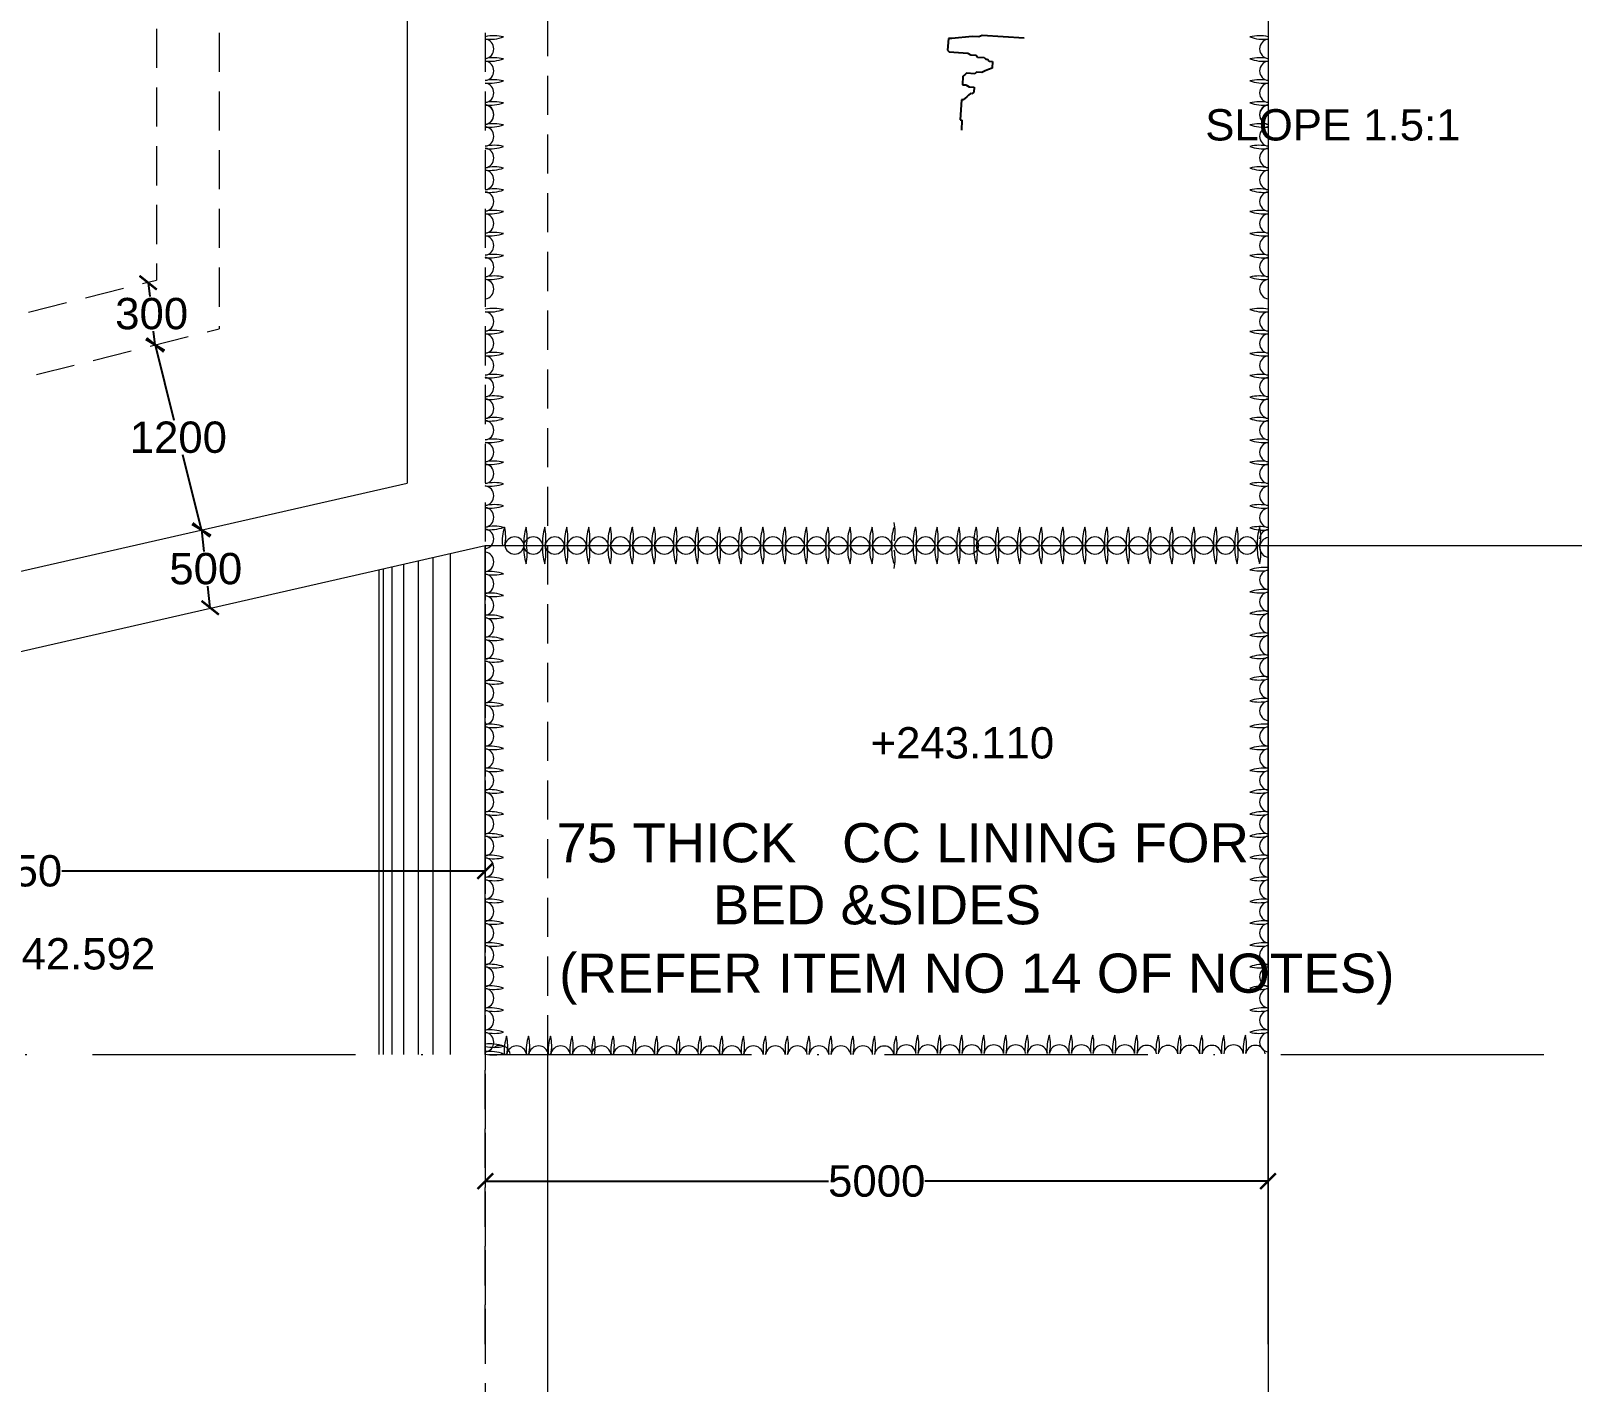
# Model space of a CAD drawing. Header units: feet. Extents: x 231797 to 1357550, y -93095 to 44152.
# Drawn here: x 243316 to 243414.4, y 17345.2 to 17431.5 of the extents above; entities that cross this region are included whole.
import ezdxf

# ---------------------------------------------------------------- set-up
doc = ezdxf.new("R2010")
doc.units = ezdxf.units.FT
doc.header["$LTSCALE"] = 2
doc.header["$MEASUREMENT"] = 0
doc.linetypes.add('ACAD_ISO10W100', pattern=[18, 12, -3, 0, -3])
doc.linetypes.add('DASHED', pattern=[0.75, 0.5, -0.25])
doc.styles.get("Standard").update_dxf_attribs({"font": 'arial.ttf'})
doc.dimstyles.new('200SC', dxfattribs={"dimtxt": 2, "dimasz": 1, "dimexe": 0.18, "dimexo": 0.0625, "dimgap": 0.09, "dimtad": 0, "dimtih": 1, "dimtoh": 1, "dimdec": 0, "dimlfac": 200, "dimzin": 0, "dimdsep": 46, "dimtxsty": 'Standard', "dimblk": 'ARCHTICK', "dimcen": 0.09, "dimse1": 1, "dimse2": 1, "dimclrd": 256, "dimclre": 5, "dimclrt": 256, "dimadec": 0, "dimazin": 0, "dimtfac": 1, "dimtdec": 0, "dimtofl": 0, "dimtmove": 0, "dimatfit": 3, "dimfxl": 1, "dimtolj": 1, "dimtzin": 0, "dimarcsym": 0})

# ---------------------------------------------------------------- blocks, each defined once
blk = doc.blocks.new('A$C717C14BF')
for p, q in [((0, 14.57), (6.64, 14.98)), ((6.64, 14.98), (7.19, 14.74)), ((7.19, 14.74), (8.25, 14.81)), ((8.25, 14.81), (11.47, 14.47)), ((11.87, 12.36), (8.94, 12.19)), ((11.47, 14.47), (12, 14.5)), ((12.12, 12.65), (11.87, 12.36)), ((12, 14.5), (12.12, 12.65)), ((5.56, 10.92), (5.02, 10.88)), ((5.02, 10.88), (5.09, 9.82)), ((5.09, 9.82), (5.64, 9.59)), ((5.8, 11.2), (5.56, 10.92)), ((6.07, 11.21), (5.8, 11.2)), ((6.32, 11.49), (6.07, 11.21)), ((7.38, 11.56), (6.32, 11.49)), ((7.63, 11.84), (7.38, 11.56)), ((8.43, 11.89), (7.63, 11.84)), ((8.94, 12.19), (8.43, 11.89)), ((5.64, 9.59), (6.18, 9.36)), ((6.18, 9.36), (6.73, 9.12)), ((6.73, 9.12), (7.53, 9.17)), ((7.53, 9.17), (7.81, 8.92)), ((7.81, 8.92), (9.14, 9)), ((9.14, 9), (9.42, 8.75)), ((9.42, 8.75), (9.7, 8.51)), ((9.7, 8.51), (9.78, 7.18)), ((8.74, 6.85), (7.94, 6.8)), ((7.94, 6.8), (7.99, 6)), ((7.99, 6), (8.27, 5.76)), ((8.27, 5.76), (8.53, 5.77)), ((8.53, 5.77), (8.82, 5.52)), ((9.25, 7.15), (8.74, 6.85)), ((8.82, 5.52), (9.1, 5.27)), ((9.1, 5.27), (9.66, 4.78)), ((9.78, 7.18), (9.25, 7.15)), ((9.66, 4.78), (9.93, 4.79)), ((9.93, 4.79), (10.12, 1.61)), ((10.12, 1.61), (9.86, 1.59)), ((9.86, 1.59), (9.95, 0))]:
    blk.add_line(p, q)
blk = doc.blocks.new('_ArchTick')
at = {"color": 0, "linetype": 'ByBlock', "const_width": 0.15}
blk.add_lwpolyline([(-0.5, -0.5), (0.5, 0.5)], dxfattribs=at)
blk = doc.blocks.new('*D158')
at = {"lineweight": -2, "ltscale": 0.25, "transparency": 16777216}
for p, q in [((243344.985, 17358.014), (243366.912, 17358.014)), ((243394.985, 17358.014), (243373.058, 17358.014))]:
    blk.add_line(p, q, dxfattribs=at)
at = {"layer": 'Defpoints', "color": 0, "ltscale": 0.25, "transparency": 16777216}
for p in [(243344.985, 17359.469), (243394.985, 17359.469), (243394.985, 17358.014)]:
    blk.add_point(p, dxfattribs=at)
at = {"lineweight": -2, "ltscale": 0.25, "transparency": 16777216, "rotation": 180}
blk.add_blockref('_ArchTick', (243344.985, 17358.014), dxfattribs=at)
at = {"lineweight": -2, "ltscale": 0.25, "transparency": 16777216}
blk.add_blockref('_ArchTick', (243394.985, 17358.014), dxfattribs=at)
at = {"lineweight": 13, "ltscale": 0.25, "transparency": 16777216, "insert": (243369.985, 17358.014), "char_height": 2, "attachment_point": 5}
blk.add_mtext('\\A1;5000', dxfattribs=at)
blk = doc.blocks.new('*D211')
at = {"lineweight": -2, "ltscale": 0.25, "transparency": 16777216}
for p, q in [((243284.939, 17377.823), (243311.774, 17377.823)), ((243344.985, 17377.823), (243317.93, 17377.823))]:
    blk.add_line(p, q, dxfattribs=at)
at = {"layer": 'Defpoints', "color": 0, "ltscale": 0.25, "transparency": 16777216}
for p in [(243284.939, 17382.021), (243344.985, 17377.823), (243344.985, 17358.014)]:
    blk.add_point(p, dxfattribs=at)
at = {"lineweight": -2, "ltscale": 0.25, "transparency": 16777216, "rotation": 180}
blk.add_blockref('_ArchTick', (243284.939, 17377.823), dxfattribs=at)
at = {"lineweight": -2, "ltscale": 0.25, "transparency": 16777216}
blk.add_blockref('_ArchTick', (243344.985, 17377.823), dxfattribs=at)
at = {"lineweight": 13, "ltscale": 0.25, "transparency": 16777216, "insert": (243314.852, 17377.823), "char_height": 2, "attachment_point": 5}
blk.add_mtext('\\A1;6150', dxfattribs=at)
blk = doc.blocks.new('*D217')
at = {"lineweight": -2, "ltscale": 0.25, "transparency": 16777216}
for p, q in [((243323.449, 17415.395), (243323.549, 17414.519)), ((243323.9, 17411.42), (243323.801, 17412.296))]:
    blk.add_line(p, q, dxfattribs=at)
at = {"layer": 'Defpoints', "color": 0, "ltscale": 0.25, "transparency": 16777216}
for p in [(243323.449, 17415.395), (243323.449, 17415.395), (243323.9, 17411.42)]:
    blk.add_point(p, dxfattribs=at)
at = {"lineweight": -2, "ltscale": 0.25, "transparency": 16777216}
for p, rotation in [((243323.449, 17415.395), 96.47011703396026), ((243323.9, 17411.42), 276.4701170339603)]:
    blk.add_blockref('_ArchTick', p, dxfattribs=dict(at, rotation=rotation))
at = {"lineweight": 13, "ltscale": 0.25, "transparency": 16777216, "insert": (243323.675, 17413.407), "char_height": 2, "attachment_point": 5}
blk.add_mtext('\\A1;300', dxfattribs=at)
blk = doc.blocks.new('*D218')
at = {"lineweight": -2, "ltscale": 0.25, "transparency": 16777216}
for p, q in [((243326.851, 17399.605), (243327.007, 17398.232)), ((243327.414, 17394.636), (243327.259, 17396.009))]:
    blk.add_line(p, q, dxfattribs=at)
at = {"layer": 'Defpoints', "color": 0, "ltscale": 0.25, "transparency": 16777216}
for p in [(243326.851, 17399.605), (243327.414, 17394.636), (243327.414, 17394.636)]:
    blk.add_point(p, dxfattribs=at)
at = {"lineweight": -2, "ltscale": 0.25, "transparency": 16777216}
for p, rotation in [((243326.851, 17399.605), 96.4701170338739), ((243327.414, 17394.636), 276.4701170338739)]:
    blk.add_blockref('_ArchTick', p, dxfattribs=dict(at, rotation=rotation))
at = {"lineweight": 13, "ltscale": 0.25, "transparency": 16777216, "insert": (243327.133, 17397.121), "char_height": 2, "attachment_point": 5}
blk.add_mtext('\\A1;500', dxfattribs=at)
blk = doc.blocks.new('*D249')
at = {"lineweight": -2, "ltscale": 0.25, "transparency": 16777216}
for p, q in [((243323.9, 17411.42), (243325.1, 17406.624)), ((243326.857, 17399.606), (243325.656, 17404.402))]:
    blk.add_line(p, q, dxfattribs=at)
at = {"layer": 'Defpoints', "color": 0, "ltscale": 0.25, "transparency": 16777216}
for p in [(243323.9, 17411.42), (243323.9, 17411.42), (243326.857, 17399.606)]:
    blk.add_point(p, dxfattribs=at)
at = {"lineweight": -2, "ltscale": 0.25, "transparency": 16777216}
for p, rotation in [((243323.9, 17411.42), 104.0499103596689), ((243326.857, 17399.606), 284.0499103596688)]:
    blk.add_blockref('_ArchTick', p, dxfattribs=dict(at, rotation=rotation))
at = {"lineweight": 13, "ltscale": 0.25, "transparency": 16777216, "insert": (243325.378, 17405.513), "char_height": 2, "attachment_point": 5}
blk.add_mtext('\\A1;1200', dxfattribs=at)

msp = doc.modelspace()

# ---------------------------------------------------------------- linework, layer by layer
at = {"color": 7, "linetype": 'DASHED', "lineweight": 13, "ltscale": 2.5}
for p, q in [((243323.9853, 17454.1104), (243323.9853, 17415.5648)), ((243348.9853, 17366.1104), (243348.9853, 17454.1198)), ((243327.9853, 17450.1104), (243327.9853, 17412.4424)), ((243344.9853, 17450.1104), (243344.9853, 17333.6104)), ((243312.1798, 17412.6104), (243323.9853, 17415.5648)), ((243312.6727, 17408.6104), (243327.9853, 17412.4424)), ((243344.9853, 17398.6104), (243344.9853, 17347.6104)), ((243344.9853, 17347.6104), (243344.9853, 17383.1104)), ((243344.9853, 17347.6104), (243344.9853, 17382.1006))]:
    msp.add_line(p, q, dxfattribs=at)
at = {"color": 7, "lineweight": 13, "ltscale": 0.25}
for p, q in [((243339.9853, 17450.1104), (243339.9853, 17402.5988)), ((243394.9853, 17444.1104), (243394.9853, 17288.101)), ((243313.7168, 17396.6104), (243339.9853, 17402.5988)), ((243314.2795, 17391.6104), (243344.9853, 17398.6104)), ((243341.6244, 17397.8442), (243341.6244, 17366.1104)), ((243342.7396, 17398.0985), (243342.7396, 17366.1104)), ((243344.9853, 17398.6104), (243446.7201, 17398.6104)), ((243344.9853, 17366.1104), (243344.9853, 17398.6104)), ((243394.9853, 17347.6104), (243394.9853, 17398.6104)), ((243338.1746, 17397.0578), (243338.1746, 17366.1104)), ((243338.1746, 17397.0578), (243338.1746, 17366.1104)), ((243338.1746, 17397.0578), (243338.1746, 17366.1104)), ((243338.4644, 17397.1238), (243338.4644, 17366.1104)), ((243339.022, 17397.251), (243339.022, 17366.1104)), ((243339.7655, 17397.4205), (243339.7655, 17366.1104)), ((243340.6949, 17397.6323), (243340.6949, 17366.1104)), ((243394.9853, 17347.6104), (243394.9853, 17382.1006)), ((243348.9853, 17278.101), (243348.9853, 17366.1104))]:
    msp.add_line(p, q, dxfattribs=at)
at = {"color": 7, "linetype": 'ACAD_ISO10W100', "lineweight": 13, "ltscale": 0.7}
msp.add_line((243066.892, 17366.1104), (243456.096, 17366.1104), dxfattribs=at)
at = {"color": 7, "lineweight": 13}
for centre, radius, start, end in [((243345.5336, 17428.5067), 2.6547, 76.562353, 101.920984), ((243345.2582, 17433.5907), 2.6547, 264.099854, 289.640631), ((243344.8974, 17430.3251), 0.6311, 277.999539, 82.000461), ((243394.4369, 17428.5067), 2.6547, 78.079016, 103.437647), ((243394.7124, 17433.5907), 2.6547, 250.359369, 275.900146), ((243395.0731, 17430.3251), 0.6311, 97.999539, 262.000461), ((243345.5336, 17427.1026), 2.6547, 76.562353, 101.920984), ((243345.2582, 17432.1866), 2.6547, 264.099854, 289.640631), ((243344.8974, 17428.921), 0.6311, 277.999539, 82.000461), ((243394.4369, 17427.1026), 2.6547, 78.079016, 103.437647), ((243394.7124, 17432.1866), 2.6547, 250.359369, 275.900146), ((243395.0731, 17428.921), 0.6311, 97.999539, 262.000461), ((243345.5336, 17425.6985), 2.6547, 76.562353, 101.920984), ((243345.2582, 17430.7825), 2.6547, 264.099854, 289.640631), ((243394.4369, 17425.6985), 2.6547, 78.079016, 103.437647), ((243394.7124, 17430.7825), 2.6547, 250.359369, 275.900146), ((243344.8974, 17427.5169), 0.6311, 277.999539, 82.000461), ((243395.0731, 17427.5169), 0.6311, 97.999539, 262.000461), ((243345.5336, 17424.2944), 2.6547, 76.562353, 101.920984), ((243345.2582, 17429.3784), 2.6547, 264.099854, 289.640631), ((243344.8974, 17426.1395), 0.6311, 277.999539, 82.000461), ((243344.8974, 17426.1128), 0.6311, 277.999539, 82.000461), ((243394.4369, 17424.2944), 2.6547, 78.079016, 103.437647), ((243394.7124, 17429.3784), 2.6547, 250.359369, 275.900146), ((243395.0731, 17426.1395), 0.6311, 97.999539, 262.000461), ((243395.0731, 17426.1128), 0.6311, 97.999539, 262.000461), ((243345.5336, 17422.8903), 2.6547, 76.562353, 101.920984), ((243345.2582, 17427.9743), 2.6547, 264.099854, 289.640631), ((243344.8974, 17424.7354), 0.6311, 277.999539, 82.000461), ((243394.4369, 17422.8903), 2.6547, 78.079016, 103.437647), ((243394.7124, 17427.9743), 2.6547, 250.359369, 275.900146), ((243395.0731, 17424.7354), 0.6311, 97.999539, 262.000461), ((243345.5336, 17421.513), 2.6547, 76.562353, 101.920984), ((243345.2582, 17426.5969), 2.6547, 264.099854, 289.640631), ((243344.8974, 17423.3581), 0.6311, 277.999539, 82.000461), ((243394.4369, 17421.513), 2.6547, 78.079016, 103.437647), ((243394.7124, 17426.5969), 2.6547, 250.359369, 275.900146), ((243395.0731, 17423.3581), 0.6311, 97.999539, 262.000461), ((243345.5336, 17420.1356), 2.6547, 76.562353, 101.920984), ((243345.2582, 17425.2196), 2.6547, 264.099854, 289.640631), ((243344.8974, 17421.954), 0.6311, 277.999539, 82.000461), ((243394.4369, 17420.1356), 2.6547, 78.079016, 103.437647), ((243394.7124, 17425.2196), 2.6547, 250.359369, 275.900146), ((243395.0731, 17421.954), 0.6311, 97.999539, 262.000461), ((243345.5336, 17418.7316), 2.6547, 76.562353, 101.920984), ((243394.4369, 17418.7316), 2.6547, 78.079016, 103.437647), ((243345.2582, 17423.8155), 2.6547, 264.099854, 289.640631), ((243344.8974, 17420.5766), 0.6311, 277.999539, 82.000461), ((243394.7124, 17423.8155), 2.6547, 250.359369, 275.900146), ((243395.0731, 17420.5766), 0.6311, 97.999539, 262.000461), ((243345.5336, 17417.3542), 2.6547, 76.562353, 101.920984), ((243345.2582, 17422.4381), 2.6547, 264.099854, 289.640631), ((243344.8974, 17419.1725), 0.6311, 277.999539, 82.000461), ((243394.4369, 17417.3542), 2.6547, 78.079016, 103.437647), ((243394.7124, 17422.4381), 2.6547, 250.359369, 275.900146), ((243395.0731, 17419.1725), 0.6311, 97.999539, 262.000461), ((243345.5336, 17415.9501), 2.6547, 76.562353, 101.920984), ((243345.2582, 17421.034), 2.6547, 264.099854, 289.640631), ((243394.4369, 17415.9501), 2.6547, 78.079016, 103.437647), ((243394.7124, 17421.034), 2.6547, 250.359369, 275.900146), ((243344.8974, 17417.7684), 0.6311, 277.999539, 82.000461), ((243395.0731, 17417.7684), 0.6311, 97.999539, 262.000461), ((243345.5336, 17414.546), 2.6547, 76.562353, 101.920984), ((243345.2582, 17419.6299), 2.6547, 264.099854, 289.640631), ((243344.8974, 17416.3911), 0.6311, 277.999539, 82.000461), ((243394.4369, 17414.546), 2.6547, 78.079016, 103.437647), ((243394.7124, 17419.6299), 2.6547, 250.359369, 275.900146), ((243395.0731, 17416.3911), 0.6311, 97.999539, 262.000461), ((243345.5336, 17413.1687), 2.6547, 76.562353, 101.920984), ((243345.2582, 17418.2526), 2.6547, 264.099854, 289.640631), ((243344.8974, 17414.987), 0.6311, 277.999539, 82.000461), ((243394.4369, 17413.1687), 2.6547, 78.079016, 103.437647), ((243394.7124, 17418.2526), 2.6547, 250.359369, 275.900146), ((243395.0731, 17414.987), 0.6311, 97.999539, 262.000461), ((243345.5336, 17411.0952), 2.6547, 76.562353, 101.920984), ((243345.2582, 17416.1791), 2.6547, 264.099854, 289.640631), ((243344.8974, 17412.9135), 0.6311, 277.999539, 82.000461), ((243394.4369, 17411.0952), 2.6547, 78.079016, 103.437647), ((243394.7124, 17416.1791), 2.6547, 250.359369, 275.900146), ((243395.0731, 17412.9135), 0.6311, 97.999539, 262.000461), ((243345.5336, 17409.6911), 2.6547, 76.562353, 101.920984), ((243345.2582, 17414.775), 2.6547, 264.099854, 289.640631), ((243344.8974, 17411.5094), 0.6311, 277.999539, 82.000461), ((243394.4369, 17409.6911), 2.6547, 78.079016, 103.437647), ((243394.7124, 17414.775), 2.6547, 250.359369, 275.900146), ((243395.0731, 17411.5094), 0.6311, 97.999539, 262.000461), ((243345.5336, 17408.287), 2.6547, 76.562353, 101.920984), ((243345.2582, 17413.3709), 2.6547, 264.099854, 289.640631), ((243344.8974, 17410.1053), 0.6311, 277.999539, 82.000461), ((243394.4369, 17408.287), 2.6547, 78.079016, 103.437647), ((243394.7124, 17413.3709), 2.6547, 250.359369, 275.900146), ((243395.0731, 17410.1053), 0.6311, 97.999539, 262.000461), ((243345.5336, 17406.8829), 2.6547, 76.562353, 101.920984), ((243345.2582, 17411.9668), 2.6547, 264.099854, 289.640631), ((243344.8974, 17408.728), 0.6311, 277.999539, 82.000461), ((243344.8974, 17408.728), 0.6311, 277.999539, 82.000461), ((243394.4369, 17406.8829), 2.6547, 78.079016, 103.437647), ((243394.7124, 17411.9668), 2.6547, 250.359369, 275.900146), ((243395.0731, 17408.728), 0.6311, 97.999539, 262.000461), ((243395.0731, 17408.728), 0.6311, 97.999539, 262.000461), ((243345.5336, 17405.5056), 2.6547, 76.562353, 101.920984), ((243345.2582, 17410.5895), 2.6547, 264.099854, 289.640631), ((243344.8974, 17407.3506), 0.6311, 277.999539, 82.000461), ((243394.4369, 17405.5056), 2.6547, 78.079016, 103.437647), ((243394.7124, 17410.5895), 2.6547, 250.359369, 275.900146), ((243395.0731, 17407.3506), 0.6311, 97.999539, 262.000461), ((243345.5336, 17404.1282), 2.6547, 76.562353, 101.920984), ((243345.2582, 17409.2121), 2.6547, 264.099854, 289.640631), ((243394.4369, 17404.1282), 2.6547, 78.079016, 103.437647), ((243394.7124, 17409.2121), 2.6547, 250.359369, 275.900146), ((243344.8974, 17405.9733), 0.6311, 277.999539, 82.000461), ((243395.0731, 17405.9733), 0.6311, 97.999539, 262.000461), ((243345.5336, 17402.7509), 2.6547, 76.562353, 101.920984), ((243345.2582, 17407.8348), 2.6547, 264.099854, 289.640631), ((243344.8974, 17404.5692), 0.6311, 277.999539, 82.000461), ((243394.4369, 17402.7509), 2.6547, 78.079016, 103.437647), ((243394.7124, 17407.8348), 2.6547, 250.359369, 275.900146), ((243395.0731, 17404.5692), 0.6311, 97.999539, 262.000461), ((243345.5336, 17401.3468), 2.6547, 76.562353, 101.920984), ((243345.2582, 17406.4307), 2.6547, 264.099854, 289.640631), ((243344.8974, 17403.1918), 0.6311, 277.999539, 82.000461), ((243394.4369, 17401.3468), 2.6547, 78.079016, 103.437647), ((243394.7124, 17406.4307), 2.6547, 250.359369, 275.900146), ((243395.0731, 17403.1918), 0.6311, 97.999539, 262.000461), ((243345.5336, 17399.9694), 2.6547, 76.562353, 101.920984), ((243345.2582, 17405.0533), 2.6547, 264.099854, 289.640631), ((243344.8974, 17401.7877), 0.6311, 277.999539, 82.000461), ((243394.4369, 17399.9694), 2.6547, 78.079016, 103.437647), ((243394.7124, 17405.0533), 2.6547, 250.359369, 275.900146), ((243395.0731, 17401.7877), 0.6311, 97.999539, 262.000461), ((243345.5336, 17398.5653), 2.6547, 76.562353, 101.920984), ((243345.2582, 17403.6492), 2.6547, 264.099854, 289.640631), ((243344.8974, 17400.4104), 0.6311, 277.999539, 82.000461), ((243394.4369, 17398.5653), 2.6547, 78.079016, 103.437647), ((243394.7124, 17403.6492), 2.6547, 250.359369, 275.900146), ((243395.0731, 17400.3836), 0.6311, 97.999539, 262.000461), ((243345.5336, 17397.188), 2.6547, 76.562353, 101.920984), ((243345.2582, 17402.2719), 2.6547, 264.099854, 289.640631), ((243348.7186, 17398.8833), 2.6547, 160.359369, 185.900146), ((243343.6347, 17399.1588), 2.6547, 348.079016, 13.437647), ((243350.096, 17398.8833), 2.6547, 160.359369, 185.900146), ((243345.0121, 17399.1588), 2.6547, 348.079016, 13.437647), ((243351.2878, 17398.8833), 2.6547, 160.359369, 185.900146), ((243346.2039, 17399.1588), 2.6547, 348.079016, 13.437647), ((243352.6919, 17398.8833), 2.6547, 160.359369, 185.900146), ((243347.608, 17399.1588), 2.6547, 348.079016, 13.437647), ((243354.096, 17398.8833), 2.6547, 160.359369, 185.900146), ((243349.0121, 17399.1588), 2.6547, 348.079016, 13.437647), ((243355.4733, 17398.8833), 2.6547, 160.359369, 185.900146), ((243355.4733, 17398.8833), 2.6547, 160.359369, 185.900146), ((243350.3894, 17399.1588), 2.6547, 348.079016, 13.437647), ((243350.3894, 17399.1588), 2.6547, 348.079016, 13.437647), ((243356.8774, 17398.8833), 2.6547, 160.359369, 185.900146), ((243351.7935, 17399.1588), 2.6547, 348.079016, 13.437647), ((243358.2815, 17398.8833), 2.6547, 160.359369, 185.900146), ((243353.1976, 17399.1588), 2.6547, 348.079016, 13.437647), ((243359.6589, 17398.8833), 2.6547, 160.359369, 185.900146), ((243354.575, 17399.1588), 2.6547, 348.079016, 13.437647), ((243361.0362, 17398.8833), 2.6547, 160.359369, 185.900146), ((243355.9523, 17399.1588), 2.6547, 348.079016, 13.437647), ((243362.4403, 17398.8833), 2.6547, 160.359369, 185.900146), ((243357.3564, 17399.1588), 2.6547, 348.079016, 13.437647), ((243363.8177, 17398.8833), 2.6547, 160.359369, 185.900146), ((243358.7337, 17399.1588), 2.6547, 348.079016, 13.437647), ((243365.2218, 17398.8833), 2.6547, 160.359369, 185.900146), ((243360.1378, 17399.1588), 2.6547, 348.079016, 13.437647), ((243366.6259, 17398.8833), 2.6547, 160.359369, 185.900146), ((243361.5419, 17399.1588), 2.6547, 348.079016, 13.437647), ((243368.0032, 17398.8833), 2.6547, 160.359369, 185.900146), ((243362.9193, 17399.1588), 2.6547, 348.079016, 13.437647), ((243369.3806, 17398.8833), 2.6547, 160.359369, 185.900146), ((243364.2966, 17399.1588), 2.6547, 348.079016, 13.437647), ((243370.7847, 17398.8833), 2.6547, 160.359369, 185.900146), ((243365.7007, 17399.1588), 2.6547, 348.079016, 13.437647), ((243372.1888, 17398.8833), 2.6547, 160.359369, 185.900146), ((243367.1048, 17399.1588), 2.6547, 348.079016, 13.437647), ((243373.5929, 17398.8833), 2.6547, 160.359369, 185.900146), ((243368.5089, 17399.4631), 2.6547, 348.079016, 13.437647), ((243374.9702, 17398.8833), 2.6547, 160.359369, 185.900146), ((243369.8863, 17399.1588), 2.6547, 348.079016, 13.437647), ((243376.3476, 17398.8833), 2.6547, 160.359369, 185.900146), ((243371.2636, 17399.1588), 2.6547, 348.079016, 13.437647), ((243377.7517, 17398.8833), 2.6547, 160.359369, 185.900146), ((243372.6677, 17399.1588), 2.6547, 348.079016, 13.437647), ((243378.8434, 17398.8833), 2.6547, 160.359369, 185.900146), ((243373.7595, 17399.1588), 2.6547, 348.079016, 13.437647), ((243380.2207, 17398.8833), 2.6547, 160.359369, 185.900146), ((243375.1368, 17399.1588), 2.6547, 348.079016, 13.437647), ((243381.6248, 17398.8833), 2.6547, 160.359369, 185.900146), ((243376.5409, 17399.1588), 2.6547, 348.079016, 13.437647), ((243383.0022, 17398.8833), 2.6547, 160.359369, 185.900146), ((243377.9182, 17399.1588), 2.6547, 348.079016, 13.437647), ((243384.3795, 17398.8833), 2.6547, 160.359369, 185.900146), ((243379.2956, 17399.1588), 2.6547, 348.079016, 13.437647), ((243385.7836, 17398.8833), 2.6547, 160.359369, 185.900146), ((243380.6997, 17399.1588), 2.6547, 348.079016, 13.437647), ((243387.1877, 17398.8833), 2.6547, 160.359369, 185.900146), ((243382.1038, 17399.1588), 2.6547, 348.079016, 13.437647), ((243388.5651, 17398.8833), 2.6547, 160.359369, 185.900146), ((243383.4811, 17399.1588), 2.6547, 348.079016, 13.437647), ((243389.9424, 17398.8833), 2.6547, 160.359369, 185.900146), ((243384.8585, 17399.1588), 2.6547, 348.079016, 13.437647), ((243391.3465, 17398.8833), 2.6547, 160.359369, 185.900146), ((243386.2626, 17399.1588), 2.6547, 348.079016, 13.437647), ((243392.7506, 17398.8833), 2.6547, 160.359369, 185.900146), ((243387.6667, 17399.1588), 2.6547, 348.079016, 13.437647), ((243394.1547, 17398.8833), 2.6547, 160.359369, 185.900146), ((243389.0708, 17399.1588), 2.6547, 348.079016, 13.437647), ((243395.5063, 17398.8833), 2.6547, 160.359369, 185.900146), ((243390.4224, 17399.1588), 2.6547, 348.079016, 13.437647), ((243394.4369, 17397.1612), 2.6547, 78.079016, 103.437647), ((243394.4369, 17397.1612), 2.6547, 78.079016, 103.437647), ((243394.7124, 17402.2451), 2.6547, 250.359369, 275.900146), ((243394.7124, 17402.2451), 2.6547, 250.359369, 275.900146), ((243396.9461, 17398.8775), 2.6547, 160.359369, 185.900146), ((243391.8621, 17399.153), 2.6547, 348.079016, 13.437647), ((243344.8974, 17399.033), 0.6311, 277.999539, 82.000461), ((243346.8571, 17398.5226), 0.6311, 7.999539, 172.000461), ((243348.0489, 17398.5226), 0.6311, 7.999539, 172.000461), ((243349.4263, 17398.5226), 0.6311, 7.999539, 172.000461), ((243350.8304, 17398.5226), 0.6311, 7.999539, 172.000461), ((243352.2345, 17398.5226), 0.6311, 7.999539, 172.000461), ((243352.2345, 17398.5226), 0.6311, 7.999539, 172.000461), ((243353.6118, 17398.5226), 0.6311, 7.999539, 172.000461), ((243355.0159, 17398.5226), 0.6311, 7.999539, 172.000461), ((243356.42, 17398.5226), 0.6311, 7.999539, 172.000461), ((243357.7974, 17398.5226), 0.6311, 7.999539, 172.000461), ((243359.1747, 17398.5226), 0.6311, 7.999539, 172.000461), ((243360.5788, 17398.5226), 0.6311, 7.999539, 172.000461), ((243361.9562, 17398.5226), 0.6311, 7.999539, 172.000461), ((243363.3603, 17398.5226), 0.6311, 7.999539, 172.000461), ((243364.7644, 17398.5226), 0.6311, 7.999539, 172.000461), ((243366.1417, 17398.5226), 0.6311, 7.999539, 172.000461), ((243367.5191, 17398.5226), 0.6311, 7.999539, 172.000461), ((243368.9232, 17398.5226), 0.6311, 7.999539, 172.000461), ((243370.3273, 17398.5226), 0.6311, 7.999539, 172.000461), ((243371.7314, 17398.5226), 0.6311, 7.999539, 172.000461), ((243373.1087, 17398.5226), 0.6311, 7.999539, 172.000461), ((243374.486, 17398.5226), 0.6311, 7.999539, 172.000461), ((243375.8901, 17398.5226), 0.6311, 7.999539, 172.000461), ((243376.9819, 17398.5226), 0.6311, 7.999539, 172.000461), ((243378.3592, 17398.5226), 0.6311, 7.999539, 172.000461), ((243379.7633, 17398.5226), 0.6311, 7.999539, 172.000461), ((243381.1407, 17398.5226), 0.6311, 7.999539, 172.000461), ((243382.518, 17398.5226), 0.6311, 7.999539, 172.000461), ((243383.9221, 17398.5226), 0.6311, 7.999539, 172.000461), ((243385.3262, 17398.5226), 0.6311, 7.999539, 172.000461), ((243386.7036, 17398.5226), 0.6311, 7.999539, 172.000461), ((243388.0809, 17398.5226), 0.6311, 7.999539, 172.000461), ((243389.485, 17398.5226), 0.6311, 7.999539, 172.000461), ((243390.8891, 17398.5226), 0.6311, 7.999539, 172.000461), ((243392.2669, 17398.5521), 0.6016, 5.558497, 174.441503), ((243393.6448, 17398.5226), 0.6311, 7.999539, 172.000461), ((243395.0731, 17398.4929), 0.6311, 97.999539, 262.000461), ((243395.0731, 17399.0063), 0.6311, 97.999539, 176.920742), ((243344.8974, 17397.5645), 0.6311, 277.999539, 82.000461), ((243346.8571, 17398.6982), 0.6311, 187.999539, 352.000461), ((243348.0489, 17398.6982), 0.6311, 187.999539, 352.000461), ((243350.096, 17398.3375), 2.6547, 174.099854, 199.640631), ((243345.0121, 17398.0621), 2.6547, 346.562353, 11.920984), ((243351.2878, 17398.3375), 2.6547, 174.099854, 199.640631), ((243346.2039, 17398.0621), 2.6547, 346.562353, 11.920984), ((243349.4263, 17398.6982), 0.6311, 187.999539, 352.000461), ((243352.6919, 17398.3375), 2.6547, 174.099854, 199.640631), ((243347.608, 17398.0621), 2.6547, 346.562353, 11.920984), ((243350.8304, 17398.6982), 0.6311, 187.999539, 352.000461), ((243354.096, 17398.3375), 2.6547, 174.099854, 199.640631), ((243349.0121, 17398.0621), 2.6547, 346.562353, 11.920984), ((243352.2345, 17398.6982), 0.6311, 187.999539, 352.000461), ((243352.2345, 17398.6982), 0.6311, 187.999539, 352.000461), ((243355.4733, 17398.3375), 2.6547, 174.099854, 199.640631), ((243355.4733, 17398.3375), 2.6547, 174.099854, 199.640631), ((243350.3894, 17398.0621), 2.6547, 346.562353, 11.920984), ((243350.3894, 17398.0621), 2.6547, 346.562353, 11.920984), ((243353.6118, 17398.6982), 0.6311, 187.999539, 352.000461), ((243356.8774, 17398.3375), 2.6547, 174.099854, 199.640631), ((243351.7935, 17398.0621), 2.6547, 346.562353, 11.920984), ((243355.0159, 17398.6982), 0.6311, 187.999539, 352.000461), ((243358.2815, 17398.3375), 2.6547, 174.099854, 199.640631), ((243353.1976, 17398.0621), 2.6547, 346.562353, 11.920984), ((243356.42, 17398.6982), 0.6311, 187.999539, 352.000461), ((243359.6589, 17398.3375), 2.6547, 174.099854, 199.640631), ((243354.575, 17398.0621), 2.6547, 346.562353, 11.920984), ((243357.7974, 17398.6982), 0.6311, 187.999539, 352.000461), ((243361.0362, 17398.3375), 2.6547, 174.099854, 199.640631), ((243355.9523, 17398.0621), 2.6547, 346.562353, 11.920984), ((243359.1747, 17398.6982), 0.6311, 187.999539, 352.000461), ((243362.4403, 17398.3375), 2.6547, 174.099854, 199.640631), ((243357.3564, 17398.0621), 2.6547, 346.562353, 11.920984), ((243360.5788, 17398.6982), 0.6311, 187.999539, 352.000461), ((243363.8177, 17398.3375), 2.6547, 174.099854, 199.640631), ((243358.7337, 17398.0621), 2.6547, 346.562353, 11.920984), ((243361.9562, 17398.6982), 0.6311, 187.999539, 352.000461), ((243365.2218, 17398.3375), 2.6547, 174.099854, 199.640631), ((243360.1378, 17398.0621), 2.6547, 346.562353, 11.920984), ((243363.3603, 17398.6982), 0.6311, 187.999539, 352.000461), ((243366.6259, 17398.3375), 2.6547, 174.099854, 199.640631), ((243361.5419, 17398.0621), 2.6547, 346.562353, 11.920984), ((243364.7644, 17398.6982), 0.6311, 187.999539, 352.000461), ((243368.0032, 17398.3375), 2.6547, 174.099854, 199.640631), ((243362.9193, 17398.0621), 2.6547, 346.562353, 11.920984), ((243366.1417, 17398.6982), 0.6311, 187.999539, 352.000461), ((243369.3806, 17398.3375), 2.6547, 174.099854, 199.640631), ((243364.2966, 17398.0621), 2.6547, 346.562353, 11.920984), ((243367.5191, 17398.6982), 0.6311, 187.999539, 352.000461), ((243370.7847, 17398.3375), 2.6547, 174.099854, 199.640631), ((243365.7007, 17398.0621), 2.6547, 346.562353, 11.920984), ((243368.9232, 17398.6982), 0.6311, 187.999539, 352.000461), ((243372.1888, 17398.3375), 2.6547, 174.099854, 199.640631), ((243367.1048, 17398.0621), 2.6547, 346.562353, 11.920984), ((243370.3273, 17398.6982), 0.6311, 187.999539, 352.000461), ((243373.5929, 17398.3375), 2.6547, 174.099854, 199.640631), ((243368.5089, 17397.7577), 2.6547, 346.562353, 11.920984), ((243371.7314, 17398.6982), 0.6311, 187.999539, 352.000461), ((243374.9702, 17398.3375), 2.6547, 174.099854, 199.640631), ((243369.8863, 17398.0621), 2.6547, 346.562353, 11.920984), ((243373.1087, 17398.6982), 0.6311, 187.999539, 352.000461), ((243376.3476, 17398.3375), 2.6547, 174.099854, 199.640631), ((243371.2636, 17398.0621), 2.6547, 346.562353, 11.920984), ((243374.486, 17398.6982), 0.6311, 187.999539, 352.000461), ((243377.7517, 17398.3375), 2.6547, 174.099854, 199.640631), ((243372.6677, 17398.0621), 2.6547, 346.562353, 11.920984), ((243375.8901, 17398.6982), 0.6311, 187.999539, 352.000461), ((243378.8434, 17398.3375), 2.6547, 174.099854, 199.640631), ((243373.7595, 17398.0621), 2.6547, 346.562353, 11.920984), ((243376.9819, 17398.6982), 0.6311, 187.999539, 352.000461), ((243380.2207, 17398.3375), 2.6547, 174.099854, 199.640631), ((243375.1368, 17398.0621), 2.6547, 346.562353, 11.920984), ((243378.3592, 17398.6982), 0.6311, 187.999539, 352.000461), ((243381.6248, 17398.3375), 2.6547, 174.099854, 199.640631), ((243376.5409, 17398.0621), 2.6547, 346.562353, 11.920984), ((243379.7633, 17398.6982), 0.6311, 187.999539, 352.000461), ((243383.0022, 17398.3375), 2.6547, 174.099854, 199.640631), ((243377.9182, 17398.0621), 2.6547, 346.562353, 11.920984), ((243381.1407, 17398.6982), 0.6311, 187.999539, 352.000461), ((243384.3795, 17398.3375), 2.6547, 174.099854, 199.640631), ((243379.2956, 17398.0621), 2.6547, 346.562353, 11.920984), ((243382.518, 17398.6982), 0.6311, 187.999539, 352.000461), ((243385.7836, 17398.3375), 2.6547, 174.099854, 199.640631), ((243380.6997, 17398.0621), 2.6547, 346.562353, 11.920984), ((243383.9221, 17398.6982), 0.6311, 187.999539, 352.000461), ((243387.1877, 17398.3375), 2.6547, 174.099854, 199.640631), ((243382.1038, 17398.0621), 2.6547, 346.562353, 11.920984), ((243385.3262, 17398.6982), 0.6311, 187.999539, 352.000461), ((243388.5651, 17398.3375), 2.6547, 174.099854, 199.640631), ((243383.4811, 17398.0621), 2.6547, 346.562353, 11.920984), ((243386.7036, 17398.6982), 0.6311, 187.999539, 352.000461), ((243389.9424, 17398.3375), 2.6547, 174.099854, 199.640631), ((243384.8585, 17398.0621), 2.6547, 346.562353, 11.920984), ((243388.0809, 17398.6982), 0.6311, 187.999539, 352.000461), ((243391.3465, 17398.3375), 2.6547, 174.099854, 199.640631), ((243386.2626, 17398.0621), 2.6547, 346.562353, 11.920984), ((243389.485, 17398.6982), 0.6311, 187.999539, 352.000461), ((243392.7506, 17398.3375), 2.6547, 174.099854, 199.640631), ((243387.6667, 17398.0621), 2.6547, 346.562353, 11.920984), ((243390.8891, 17398.6982), 0.6311, 187.999539, 352.000461), ((243394.1547, 17398.3375), 2.6547, 174.099854, 199.640631), ((243389.0708, 17398.0621), 2.6547, 346.562353, 11.920984), ((243392.2669, 17398.6687), 0.6016, 185.558497, 354.441503), ((243395.5063, 17398.3375), 2.6547, 174.099854, 199.640631), ((243390.4224, 17398.0621), 2.6547, 346.562353, 11.920984), ((243393.6448, 17398.6982), 0.6311, 187.999539, 352.000461), ((243396.9461, 17398.3433), 2.6547, 174.099854, 199.640631), ((243391.8621, 17398.0678), 2.6547, 346.562353, 11.920984), ((243345.2582, 17394.2989), 2.6547, 70.359369, 95.900146), ((243345.5336, 17399.3828), 2.6547, 258.079016, 283.437647), ((243344.8974, 17396.1604), 0.6311, 277.999539, 82.000461), ((243394.4369, 17399.6418), 2.6547, 256.562353, 281.920984), ((243394.7124, 17394.5579), 2.6547, 84.099854, 109.640631), ((243395.0731, 17396.4194), 0.6311, 97.999539, 262.000461), ((243394.7124, 17393.1538), 2.6547, 84.099854, 109.640631), ((243345.2582, 17392.9215), 2.6547, 70.359369, 95.900146), ((243345.5336, 17398.0055), 2.6547, 258.079016, 283.437647), ((243344.8974, 17394.783), 0.6311, 277.999539, 82.000461), ((243394.4369, 17398.2377), 2.6547, 256.562353, 281.920984), ((243395.0731, 17395.0153), 0.6311, 97.999539, 262.000461), ((243345.2582, 17391.5174), 2.6547, 70.359369, 95.900146), ((243345.5336, 17396.6014), 2.6547, 258.079016, 283.437647), ((243344.8974, 17393.3789), 0.6311, 277.999539, 82.000461), ((243394.4369, 17396.8604), 2.6547, 256.562353, 281.920984), ((243394.7124, 17391.7764), 2.6547, 84.099854, 109.640631), ((243395.0731, 17393.6379), 0.6311, 97.999539, 262.000461), ((243394.4369, 17395.4563), 2.6547, 256.562353, 281.920984), ((243394.7124, 17390.3723), 2.6547, 84.099854, 109.640631), ((243395.0731, 17392.2338), 0.6311, 97.999539, 262.000461), ((243345.2582, 17390.1133), 2.6547, 70.359369, 95.900146), ((243345.5336, 17395.1973), 2.6547, 258.079016, 283.437647), ((243344.8974, 17391.9748), 0.6311, 277.999539, 82.000461), ((243345.2582, 17388.736), 2.6547, 70.359369, 95.900146), ((243345.5336, 17393.8199), 2.6547, 258.079016, 283.437647), ((243344.8974, 17390.5975), 0.6311, 277.999539, 82.000461), ((243394.4369, 17394.0522), 2.6547, 256.562353, 281.920984), ((243394.7124, 17388.9682), 2.6547, 84.099854, 109.640631), ((243395.0731, 17390.8298), 0.6311, 97.999539, 262.000461), ((243345.2582, 17387.3319), 2.6547, 70.359369, 95.900146), ((243394.4369, 17392.6748), 2.6547, 256.562353, 281.920984), ((243394.7124, 17387.5909), 2.6547, 84.099854, 109.640631), ((243395.0731, 17389.4524), 0.6311, 97.999539, 262.000461), ((243345.5336, 17392.4158), 2.6547, 258.079016, 283.437647), ((243344.8974, 17389.1934), 0.6311, 277.999539, 82.000461), ((243345.2582, 17385.9278), 2.6547, 70.359369, 95.900146), ((243345.5336, 17391.0117), 2.6547, 258.079016, 283.437647), ((243344.8974, 17387.7893), 0.6311, 277.999539, 82.000461), ((243394.4369, 17391.2707), 2.6547, 256.562353, 281.920984), ((243394.7124, 17386.1868), 2.6547, 84.099854, 109.640631), ((243395.0731, 17388.0483), 0.6311, 97.999539, 262.000461), ((243345.2582, 17384.5504), 2.6547, 70.359369, 95.900146), ((243345.5336, 17389.6344), 2.6547, 258.079016, 283.437647), ((243344.8974, 17386.4119), 0.6311, 277.999539, 82.000461), ((243394.4369, 17389.6344), 2.6547, 256.562353, 281.920984), ((243394.7124, 17384.5504), 2.6547, 84.099854, 109.640631), ((243395.0731, 17386.4119), 0.6311, 97.999539, 262.000461), ((243345.2582, 17383.1463), 2.6547, 70.359369, 95.900146), ((243345.5336, 17388.2303), 2.6547, 258.079016, 283.437647), ((243344.8974, 17385.0079), 0.6311, 277.999539, 82.000461), ((243394.4369, 17388.2303), 2.6547, 256.562353, 281.920984), ((243394.7124, 17383.1463), 2.6547, 84.099854, 109.640631), ((243395.0731, 17385.0079), 0.6311, 97.999539, 262.000461), ((243345.2582, 17381.7422), 2.6547, 70.359369, 95.900146), ((243345.5336, 17386.8262), 2.6547, 258.079016, 283.437647), ((243344.8974, 17383.6038), 0.6311, 277.999539, 82.000461), ((243394.4369, 17386.8262), 2.6547, 256.562353, 281.920984), ((243394.7124, 17381.7422), 2.6547, 84.099854, 109.640631), ((243395.0731, 17383.6038), 0.6311, 97.999539, 262.000461), ((243345.2582, 17380.3649), 2.6547, 70.359369, 95.900146), ((243394.7124, 17380.3649), 2.6547, 84.099854, 109.640631), ((243345.5336, 17385.4488), 2.6547, 258.079016, 283.437647), ((243344.8974, 17382.2264), 0.6311, 277.999539, 82.000461), ((243394.4369, 17385.4488), 2.6547, 256.562353, 281.920984), ((243395.0731, 17382.2264), 0.6311, 97.999539, 262.000461), ((243345.2582, 17378.9608), 2.6547, 70.359369, 95.900146), ((243345.5336, 17384.0447), 2.6547, 258.079016, 283.437647), ((243344.8974, 17380.8223), 0.6311, 277.999539, 82.000461), ((243394.4369, 17384.0447), 2.6547, 256.562353, 281.920984), ((243394.7124, 17378.9608), 2.6547, 84.099854, 109.640631), ((243395.0731, 17380.8223), 0.6311, 97.999539, 262.000461), ((243345.2582, 17377.5567), 2.6547, 70.359369, 95.900146), ((243345.5336, 17382.6406), 2.6547, 258.079016, 283.437647), ((243344.8974, 17379.4182), 0.6311, 277.999539, 82.000461), ((243394.4369, 17382.6406), 2.6547, 256.562353, 281.920984), ((243394.7124, 17377.5567), 2.6547, 84.099854, 109.640631), ((243395.0731, 17379.4182), 0.6311, 97.999539, 262.000461), ((243345.2582, 17376.1794), 2.6547, 70.359369, 95.900146), ((243345.5336, 17381.2633), 2.6547, 258.079016, 283.437647), ((243344.8974, 17378.0409), 0.6311, 277.999539, 82.000461), ((243394.4369, 17381.2633), 2.6547, 256.562353, 281.920984), ((243394.7124, 17376.1794), 2.6547, 84.099854, 109.640631), ((243395.0731, 17378.0409), 0.6311, 97.999539, 262.000461), ((243345.2582, 17374.7753), 2.6547, 70.359369, 95.900146), ((243345.5336, 17379.8592), 2.6547, 258.079016, 283.437647), ((243344.8974, 17376.6368), 0.6311, 277.999539, 82.000461), ((243394.4369, 17379.8592), 2.6547, 256.562353, 281.920984), ((243394.7124, 17374.7753), 2.6547, 84.099854, 109.640631), ((243395.0731, 17376.6368), 0.6311, 97.999539, 262.000461), ((243345.2582, 17373.3712), 2.6547, 70.359369, 95.900146), ((243345.5336, 17378.4551), 2.6547, 258.079016, 283.437647), ((243344.8974, 17375.2327), 0.6311, 277.999539, 82.000461), ((243394.4369, 17378.4551), 2.6547, 256.562353, 281.920984), ((243394.7124, 17373.3712), 2.6547, 84.099854, 109.640631), ((243395.0731, 17375.2327), 0.6311, 97.999539, 262.000461), ((243345.2582, 17371.9938), 2.6547, 70.359369, 95.900146), ((243345.5336, 17377.0777), 2.6547, 258.079016, 283.437647), ((243344.8974, 17373.8553), 0.6311, 277.999539, 82.000461), ((243394.4369, 17377.0777), 2.6547, 256.562353, 281.920984), ((243394.7124, 17371.9938), 2.6547, 84.099854, 109.640631), ((243395.0731, 17373.8553), 0.6311, 97.999539, 262.000461), ((243345.2582, 17370.5897), 2.6547, 70.359369, 95.900146), ((243394.7124, 17370.5897), 2.6547, 84.099854, 109.640631), ((243345.5336, 17375.6736), 2.6547, 258.079016, 283.437647), ((243344.8974, 17372.4512), 0.6311, 277.999539, 82.000461), ((243394.4369, 17375.6736), 2.6547, 256.562353, 281.920984), ((243395.0731, 17372.4512), 0.6311, 97.999539, 262.000461), ((243345.2582, 17369.2124), 2.6547, 70.359369, 95.900146), ((243345.5336, 17374.2963), 2.6547, 258.079016, 283.437647), ((243344.8974, 17371.0739), 0.6311, 277.999539, 82.000461), ((243394.4369, 17374.2963), 2.6547, 256.562353, 281.920984), ((243394.7124, 17369.2124), 2.6547, 84.099854, 109.640631), ((243395.0731, 17371.0739), 0.6311, 97.999539, 262.000461), ((243345.2582, 17367.835), 2.6547, 70.359369, 95.900146), ((243345.5336, 17372.9189), 2.6547, 258.079016, 283.437647), ((243344.8974, 17369.6965), 0.6311, 277.999539, 82.000461), ((243394.4369, 17372.9189), 2.6547, 256.562353, 281.920984), ((243394.7124, 17367.835), 2.6547, 84.099854, 109.640631), ((243395.0731, 17369.6965), 0.6311, 97.999539, 262.000461), ((243345.2582, 17366.4309), 2.6547, 70.359369, 95.900146), ((243345.5336, 17371.5148), 2.6547, 258.079016, 283.437647), ((243344.8974, 17368.2924), 0.6311, 277.999539, 82.000461), ((243394.4369, 17371.5148), 2.6547, 256.562353, 281.920984), ((243394.7124, 17366.4309), 2.6547, 84.099854, 109.640631), ((243395.0731, 17368.2924), 0.6311, 97.999539, 262.000461), ((243345.2582, 17365.0268), 2.6547, 70.359369, 95.900146), ((243345.5336, 17370.1107), 2.6547, 258.079016, 283.437647), ((243344.8974, 17366.8883), 0.6311, 277.999539, 82.000461), ((243348.8491, 17366.3833), 2.6547, 160.359369, 185.900146), ((243343.7652, 17366.6588), 2.6547, 348.079016, 13.437647), ((243350.2532, 17366.3833), 2.6547, 160.359369, 185.900146), ((243345.1693, 17366.6588), 2.6547, 348.079016, 13.437647), ((243351.6573, 17366.3833), 2.6547, 160.359369, 185.900146), ((243346.5734, 17366.6588), 2.6547, 348.079016, 13.437647), ((243353.0347, 17366.3833), 2.6547, 160.359369, 185.900146), ((243347.9507, 17366.6588), 2.6547, 348.079016, 13.437647), ((243354.4388, 17366.3833), 2.6547, 160.359369, 185.900146), ((243349.3548, 17366.6588), 2.6547, 348.079016, 13.437647), ((243355.6573, 17366.3833), 2.6547, 160.359369, 185.900146), ((243350.5734, 17366.6588), 2.6547, 348.079016, 13.437647), ((243357.0347, 17366.3833), 2.6547, 160.359369, 185.900146), ((243351.9507, 17366.6588), 2.6547, 348.079016, 13.437647), ((243358.4388, 17366.3833), 2.6547, 160.359369, 185.900146), ((243353.3548, 17366.6588), 2.6547, 348.079016, 13.437647), ((243359.8429, 17366.3833), 2.6547, 160.359369, 185.900146), ((243354.7589, 17366.6588), 2.6547, 348.079016, 13.437647), ((243361.2202, 17366.3833), 2.6547, 160.359369, 185.900146), ((243356.1363, 17366.6588), 2.6547, 348.079016, 13.437647), ((243362.5973, 17366.3833), 2.6547, 160.359369, 185.900146), ((243357.5134, 17366.6588), 2.6547, 348.079016, 13.437647), ((243363.9746, 17366.3833), 2.6547, 160.359369, 185.900146), ((243358.8907, 17366.6588), 2.6547, 348.079016, 13.437647), ((243365.3787, 17366.3833), 2.6547, 160.359369, 185.900146), ((243360.2948, 17366.6588), 2.6547, 348.079016, 13.437647), ((243366.7828, 17366.3833), 2.6547, 160.359369, 185.900146), ((243361.6989, 17366.6588), 2.6547, 348.079016, 13.437647), ((243368.1602, 17366.3833), 2.6547, 160.359369, 185.900146), ((243363.0762, 17366.6588), 2.6547, 348.079016, 13.437647), ((243369.5643, 17366.3833), 2.6547, 160.359369, 185.900146), ((243364.4803, 17366.6588), 2.6547, 348.079016, 13.437647), ((243370.9684, 17366.3833), 2.6547, 160.359369, 185.900146), ((243365.8844, 17366.6588), 2.6547, 348.079016, 13.437647), ((243372.3457, 17366.3833), 2.6547, 160.359369, 185.900146), ((243367.2618, 17366.6588), 2.6547, 348.079016, 13.437647), ((243373.7228, 17366.3833), 2.6547, 160.359369, 185.900146), ((243368.6389, 17366.6588), 2.6547, 348.079016, 13.437647), ((243375.1135, 17366.4508), 2.6547, 160.359369, 185.900146), ((243370.0295, 17366.7262), 2.6547, 348.079016, 13.437647), ((243376.5176, 17366.4508), 2.6547, 160.359369, 185.900146), ((243371.4336, 17366.7262), 2.6547, 348.079016, 13.437647), ((243377.9217, 17366.4508), 2.6547, 160.359369, 185.900146), ((243372.8377, 17366.7262), 2.6547, 348.079016, 13.437647), ((243379.3258, 17366.4508), 2.6547, 160.359369, 185.900146), ((243374.2418, 17366.7262), 2.6547, 348.079016, 13.437647), ((243380.7299, 17366.4508), 2.6547, 160.359369, 185.900146), ((243375.6459, 17366.7262), 2.6547, 348.079016, 13.437647), ((243382.1072, 17366.4508), 2.6547, 160.359369, 185.900146), ((243377.0233, 17366.7262), 2.6547, 348.079016, 13.437647), ((243383.5113, 17366.4508), 2.6547, 160.359369, 185.900146), ((243378.4274, 17366.7262), 2.6547, 348.079016, 13.437647), ((243384.9154, 17366.4508), 2.6547, 160.359369, 185.900146), ((243379.8315, 17366.7262), 2.6547, 348.079016, 13.437647), ((243386.2928, 17366.4508), 2.6547, 160.359369, 185.900146), ((243381.2088, 17366.7262), 2.6547, 348.079016, 13.437647), ((243387.6969, 17366.4508), 2.6547, 160.359369, 185.900146), ((243382.6129, 17366.7262), 2.6547, 348.079016, 13.437647), ((243389.1009, 17366.4508), 2.6547, 160.359369, 185.900146), ((243384.017, 17366.7262), 2.6547, 348.079016, 13.437647), ((243390.4731, 17366.4195), 2.6547, 160.359369, 185.900146), ((243385.3892, 17366.695), 2.6547, 348.079016, 13.437647), ((243391.8502, 17366.4195), 2.6547, 160.359369, 185.900146), ((243386.7662, 17366.695), 2.6547, 348.079016, 13.437647), ((243393.2543, 17366.4195), 2.6547, 160.359369, 185.900146), ((243388.1703, 17366.695), 2.6547, 348.079016, 13.437647), ((243394.6584, 17366.4195), 2.6547, 160.359369, 185.900146), ((243389.5744, 17366.695), 2.6547, 348.079016, 13.437647), ((243396.0415, 17366.4508), 2.6547, 160.359369, 185.900146), ((243390.9576, 17366.7262), 2.6547, 348.079016, 13.437647), ((243394.4369, 17370.1107), 2.6547, 256.562353, 281.920984), ((243394.7124, 17365.0268), 2.6547, 84.099854, 109.640631), ((243395.0731, 17366.8883), 0.6311, 97.999539, 262.000461), ((243345.2582, 17364.1329), 2.6547, 70.359369, 95.900146), ((243345.5336, 17369.2169), 2.6547, 258.079016, 283.437647), ((243345.2582, 17363.6495), 2.6547, 70.359369, 95.900146), ((243345.9428, 17366.0588), 0.6311, 7.999539, 124.735532), ((243346.9876, 17366.0226), 0.6311, 7.999539, 172.000461), ((243348.3917, 17366.0226), 0.6311, 7.999539, 172.000461), ((243349.7958, 17366.0226), 0.6311, 7.999539, 172.000461), ((243351.1732, 17366.0226), 0.6311, 7.999539, 172.000461), ((243352.3917, 17366.0226), 0.6311, 7.999539, 172.000461), ((243353.7958, 17366.0226), 0.6311, 7.999539, 172.000461), ((243355.1732, 17366.0226), 0.6311, 7.999539, 172.000461), ((243356.5773, 17366.0226), 0.6311, 7.999539, 172.000461), ((243357.9814, 17366.0226), 0.6311, 7.999539, 172.000461), ((243359.3384, 17366.0168), 0.6311, 7.999539, 172.000461), ((243360.7358, 17366.0226), 0.6311, 7.999539, 172.000461), ((243362.1131, 17366.0226), 0.6311, 7.999539, 172.000461), ((243363.5172, 17366.0226), 0.6311, 7.999539, 172.000461), ((243364.9213, 17366.0226), 0.6311, 7.999539, 172.000461), ((243366.2987, 17366.0226), 0.6311, 7.999539, 172.000461), ((243367.7028, 17366.0226), 0.6311, 7.999539, 172.000461), ((243369.1069, 17366.0226), 0.6311, 7.999539, 172.000461), ((243370.4639, 17366.0168), 0.6311, 7.999539, 172.000461), ((243371.8746, 17366.09), 0.6311, 7.999539, 172.000461), ((243373.252, 17366.09), 0.6311, 7.999539, 172.000461), ((243374.6561, 17366.09), 0.6311, 7.999539, 172.000461), ((243376.0602, 17366.09), 0.6311, 7.999539, 172.000461), ((243377.4643, 17366.09), 0.6311, 7.999539, 172.000461), ((243378.8684, 17366.09), 0.6311, 7.999539, 172.000461), ((243380.2457, 17366.09), 0.6311, 7.999539, 172.000461), ((243381.6498, 17366.09), 0.6311, 7.999539, 172.000461), ((243383.0539, 17366.09), 0.6311, 7.999539, 172.000461), ((243384.4312, 17366.09), 0.6311, 7.999539, 172.000461), ((243385.8353, 17366.09), 0.6311, 7.999539, 172.000461), ((243387.2342, 17366.0588), 0.6311, 7.999539, 172.000461), ((243388.5913, 17366.053), 0.6311, 7.999539, 172.000461), ((243389.9887, 17366.0588), 0.6311, 7.999539, 172.000461), ((243391.3928, 17366.0588), 0.6311, 7.999539, 172.000461), ((243392.7759, 17366.09), 0.6311, 7.999539, 172.000461), ((243394.1748, 17366.0588), 0.6311, 7.999539, 172.000461), ((243345.5336, 17368.7334), 2.6547, 258.079016, 283.437647)]:
    msp.add_arc(centre, radius, start, end, dxfattribs=at)

# ---------------------------------------------------------------- block references
at = {"color": 7, "lineweight": 13, "xscale": -0.403450272831833, "yscale": 0.4034502728100051, "zscale": 0.4034502728138903}
msp.add_blockref('A$C717C14BF', (243379.4066, 17425.1405), dxfattribs=at)

# ---------------------------------------------------------------- texts
at = {"color": 7, "lineweight": 13}
for s, p in [('75 THICK   CC LINING FOR ', (243349.5254, 17378.3777)), ('BED &SIDES', (243359.5245, 17374.417)), ('(REFER ITEM NO 14 OF NOTES) ', (243349.6993, 17370.0502))]:
    msp.add_text(s, height=2.5, dxfattribs=at).set_placement(p)
at = {"color": 7, "lineweight": 13, "char_height": 2, "attachment_point": 5}
for s, insert in [('SLOPE 1.5:1', (243399.1228, 17425.4609)), ('+243.110', (243375.456, 17385.9951)), ('CISTERN LEVEL +242.592', (243306.7856, 17372.5212))]:
    msp.add_mtext(s, dxfattribs=dict(at, insert=insert))

# ---------------------------------------------------------------- dimensions: what is measured, and where the dimension line sits
at = {"color": 7, "lineweight": 13, "ltscale": 0.25}
dim = msp.add_aligned_dim(p1=(243323.9, 17411.4201), p2=(243323.4493, 17415.3946), distance=0, text='300', dimstyle='200SC', override={"dimlfac": 100}, dxfattribs=at)
dim.commit()
dim.dimension.update_dxf_attribs({"geometry": '*D217', "text_midpoint": (243323.6747, 17413.4074)})
dim = msp.add_aligned_dim(p1=(243326.8566, 17399.6059), p2=(243323.9, 17411.4201), distance=0, text='1200', dimstyle='200SC', dxfattribs=at)
dim.commit()
dim.dimension.update_dxf_attribs({"geometry": '*D249', "text_midpoint": (243325.3783, 17405.513)})
dim = msp.add_aligned_dim(p1=(243326.851, 17399.6046), p2=(243327.4144, 17394.6365), distance=0, dimstyle='200SC', override={"dimlfac": 100}, dxfattribs=at)
dim.commit()
dim.dimension.update_dxf_attribs({"geometry": '*D218', "text_midpoint": (243327.1327, 17397.1206)})
dim = msp.add_linear_dim(base=(243344.9853, 17377.8229), p1=(243284.9395, 17382.0213), p2=(243344.9853, 17358.0144), text='6150', dimstyle='200SC', dxfattribs=at)
dim.commit()
dim.dimension.update_dxf_attribs({"geometry": '*D211', "text_midpoint": (243314.852, 17377.8229), "dimtype": 160})
dim = msp.add_linear_dim(base=(243394.9853, 17358.0144), p1=(243344.9853, 17359.4692), p2=(243394.9853, 17359.4692), text='5000', dimstyle='200SC', dxfattribs=at)
dim.commit()
dim.dimension.update_dxf_attribs({"geometry": '*D158', "text_midpoint": (243369.9853, 17358.0144)})

doc.saveas('drawing.dxf')
